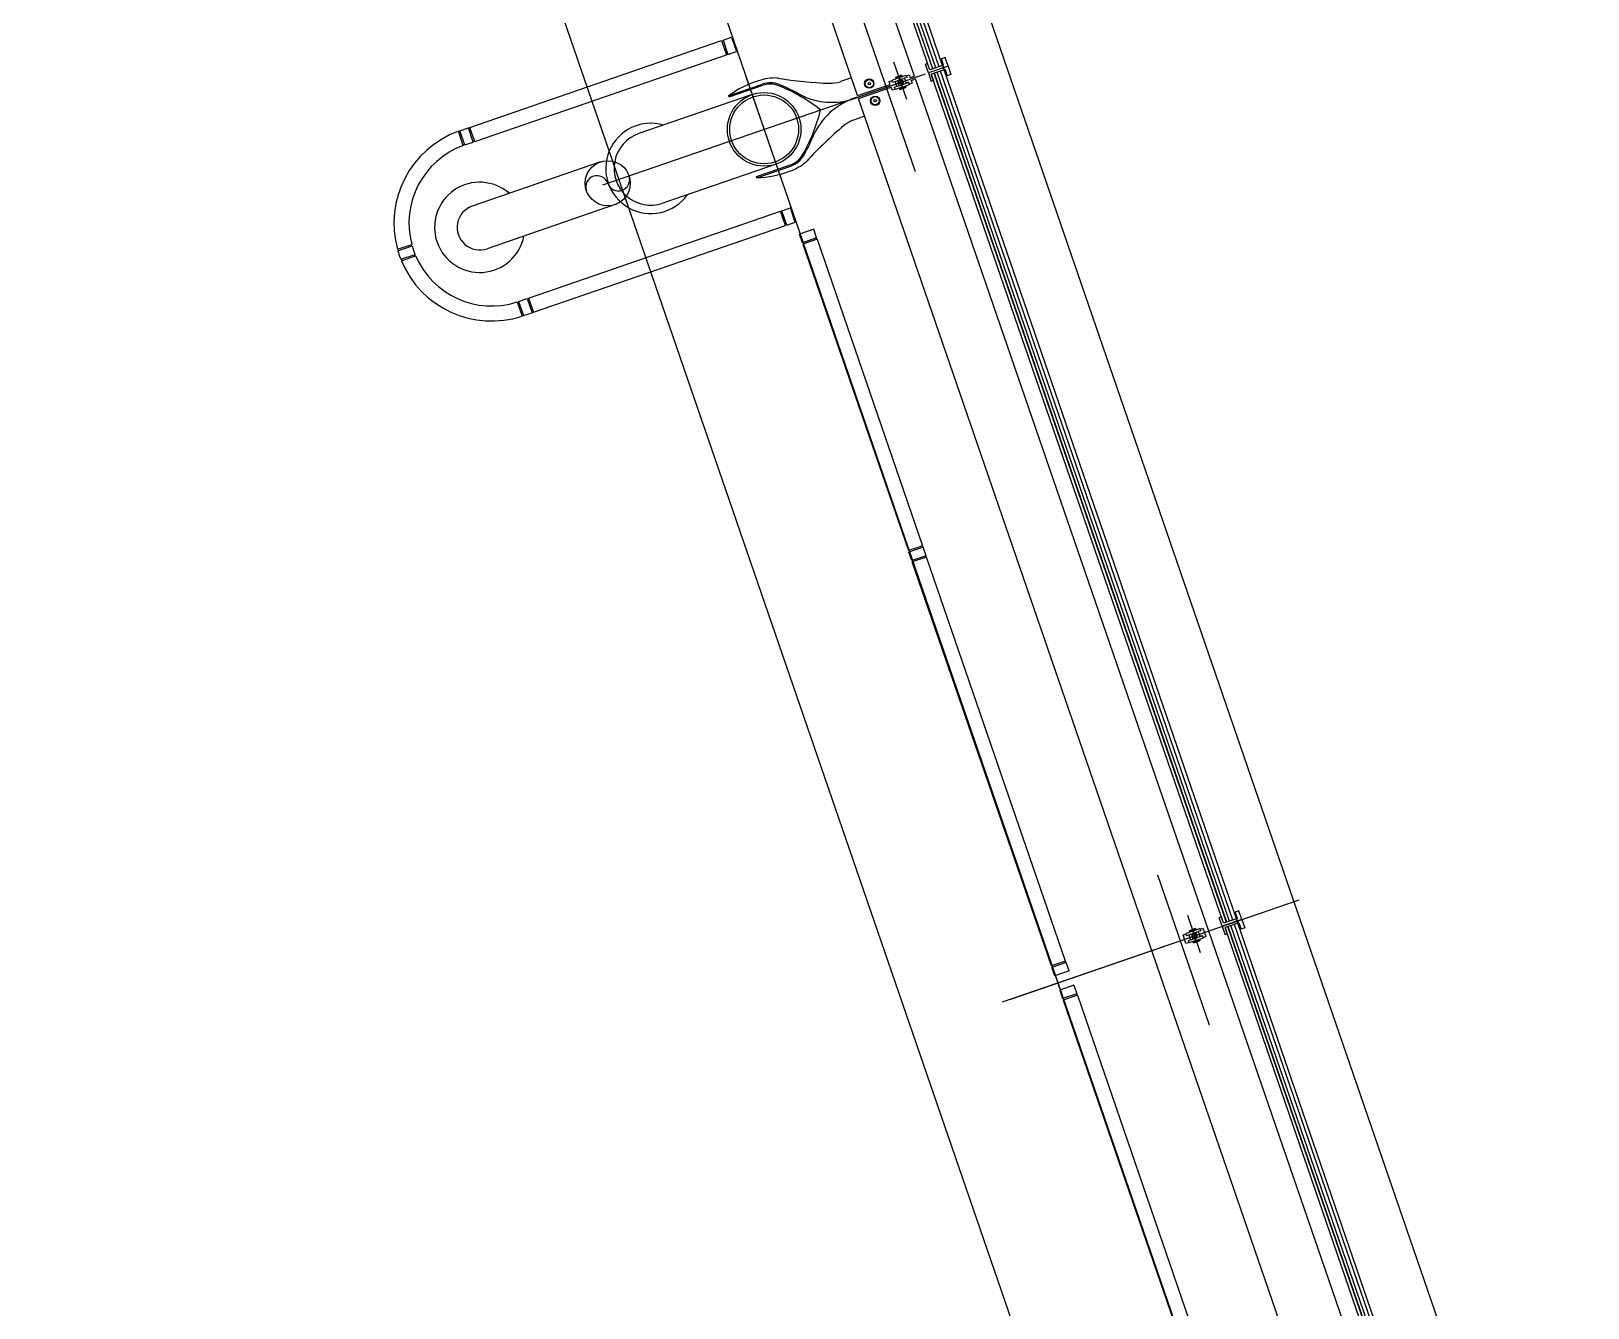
# Model space of a CAD drawing. Extents: x 809434 to 809707, y 818708 to 819364.
# Drawn here: x 809682.3 to 809687.47, y 818761.29 to 818765.53 of the extents above; entities that cross this region are included whole.
import ezdxf

# ---------------------------------------------------------------- set-up
doc = ezdxf.new("R2010")
doc.units = 0
for name, color, linetype in [('Level 2', 7, 'Continuous'), ('MAJ630__', 7, 'Continuous'), ('MAJ640__', 7, 'Continuous'), ('MAJ640__1', 7, 'Continuous'), ('MMH294_S', 7, 'Continuous')]:
    doc.layers.add(name, color=color, linetype=linetype)

msp = doc.modelspace()

# ---------------------------------------------------------------- linework, layer by layer
at = {"layer": 'Level 2'}
for p, q in [((809684.1884, 818765.0959), (809683.7626, 818764.9493)), ((809684.2372, 818764.9541), (809683.8115, 818764.8075))]:
    msp.add_line(p, q, dxfattribs=at)
msp.add_circle((809684.2128, 818765.025), 0.075, dxfattribs=at)
for centre, radius, start, end in [((809683.7871, 818764.8784), 0.15, 49, 349), ((809684.1773, 818765.0128), 0.0375, 19, 199), ((809684.2483, 818765.0372), 0.0375, 199, 19), ((809683.7871, 818764.8784), 0.075, 108.9996, 289.0005)]:
    msp.add_arc(centre, radius, start, end, dxfattribs=at)
at = {"layer": 'MAJ630__'}
for p, q in [((809687.471, 818759.8012), (809683.5642, 818771.1474)), ((809685.0432, 818765.3162), (809683.0914, 818770.9846)), ((809685.2835, 818765.4016), (809684.3117, 818768.224)), ((809685.3261, 818765.4163), (809684.3543, 818768.2387)), ((809685.2762, 818765.4229), (809685.2689, 818765.4204)), ((809685.2786, 818765.392), (809685.2689, 818765.4204)), ((809685.2835, 818765.4016), (809685.2762, 818765.4229)), ((809685.3442, 818765.4146), (809685.2786, 818765.392)), ((809685.3442, 818765.4146), (809685.2786, 818765.392)), ((809685.3294, 818765.4174), (809685.2835, 818765.4016)), ((809685.3344, 818765.4429), (809685.3221, 818765.4387)), ((809685.3294, 818765.4174), (809685.3221, 818765.4387)), ((809685.3442, 818765.4146), (809685.3344, 818765.4429)), ((809685.3442, 818765.4146), (809685.3539, 818765.3862)), ((809685.2786, 818765.392), (809685.2884, 818765.3637)), ((809685.3343, 818765.4032), (809685.2884, 818765.3874)), ((809686.2602, 818762.5651), (809685.2884, 818765.3874)), ((809685.2884, 818765.3874), (809685.2957, 818765.3662)), ((809685.2957, 818765.3662), (809685.2884, 818765.3637)), ((809686.3028, 818762.5797), (809685.3311, 818765.4018)), ((809685.3343, 818765.4032), (809685.3416, 818765.382)), ((809685.3539, 818765.3862), (809685.3416, 818765.382)), ((809684.693, 818765.3197), (809684.3163, 818765.19)), ((809686.9982, 818759.6384), (809685.0465, 818765.3068)), ((809684.7726, 818765.0885), (809684.3959, 818764.9588)), ((809686.2529, 818762.5863), (809686.2456, 818762.5838)), ((809686.2553, 818762.5555), (809686.2456, 818762.5838)), ((809686.2602, 818762.5651), (809686.2529, 818762.5863)), ((809686.3209, 818762.578), (809686.2553, 818762.5555)), ((809686.3209, 818762.578), (809686.2553, 818762.5555)), ((809686.3061, 818762.5809), (809686.2602, 818762.5651)), ((809686.3111, 818762.6064), (809686.2988, 818762.6022)), ((809686.3061, 818762.5809), (809686.2988, 818762.6022)), ((809686.3209, 818762.578), (809686.3111, 818762.6064)), ((809686.3209, 818762.578), (809686.3306, 818762.5497)), ((809686.2553, 818762.5555), (809686.2651, 818762.5271)), ((809686.311, 818762.5667), (809686.2651, 818762.5509)), ((809687.2369, 818759.7285), (809686.2651, 818762.5509)), ((809686.2651, 818762.5509), (809686.2724, 818762.5296)), ((809686.2724, 818762.5296), (809686.2651, 818762.5271)), ((809687.2795, 818759.7432), (809686.3077, 818762.5655)), ((809686.311, 818762.5667), (809686.3183, 818762.5454)), ((809686.3306, 818762.5497), (809686.3183, 818762.5454))]:
    msp.add_line(p, q, dxfattribs=at)
for points in [[(809685.0229, 818765.3753), (809684.9861, 818765.3627)], [(809684.6148, 818765.3158), (809684.6161, 818765.3118), (809684.7289, 818765.3507)], [(809685.0668, 818765.2477), (809685.03, 818765.235)], [(809684.7086, 818765.0433), (809684.7072, 818765.0473), (809684.82, 818765.0862)]]:
    msp.add_lwpolyline(points, dxfattribs=at)
for radius in [0.1223, 0.1143]:
    msp.add_circle((809684.7328, 818765.2041), radius, dxfattribs=at)
for centre, radius, start, end in [((809684.8149, 818765.0418), 0.3393, 107.2939, 126.1393), ((809684.7693, 818765.2025), 0.1724, 87.6039, 108.7249), ((809684.7757, 818765.3548), 0.02, 80.5742, 87.6039), ((809684.9985, 818766.6966), 1.3402, 260.5742, 267.9216), ((809684.9535, 818765.4572), 0.1, 267.9216, 289), ((809684.7534, 818765.2798), 0.075, 68.0376, 109), ((809684.5709, 818764.8273), 0.5628, 51.6321, 68.0376), ((809684.3733, 818765.4013), 0.5628, 329.9624, 346.3679), ((809684.3561, 818765.0744), 0.15, 73.5874, 324.4126), ((809685.8611, 818764.1915), 1.3402, 130.0784, 137.4258), ((809685.0626, 818765.1405), 0.1, 109, 130.0784), ((809684.3561, 818765.0744), 0.1223, 108.9976, 289.0023), ((809684.7956, 818765.1571), 0.075, 289, 329.9624), ((809684.6976, 818765.3825), 0.3393, 271.8607, 290.7061), ((809684.7606, 818765.2278), 0.1724, 289.2751, 310.3961), ((809684.8594, 818765.1117), 0.02, 310.3961, 317.4258)]:
    msp.add_arc(centre, radius, start, end, dxfattribs=at)
at = {"layer": 'MAJ640__'}
for p, q in [((809685.2323, 818765.3813), (809683.2805, 818771.0497)), ((809685.293, 818765.4049), (809684.3212, 818768.2273)), ((809685.2937, 818765.4051), (809684.3219, 818768.2275)), ((809685.3032, 818765.4084), (809684.3313, 818768.2308)), ((809685.3145, 818765.4123), (809684.3427, 818768.2347)), ((809685.1487, 818765.3631), (809685.1591, 818765.3667)), ((809685.1519, 818765.3537), (809685.1487, 818765.3631)), ((809685.2033, 818765.3833), (809685.1594, 818765.3681)), ((809685.1607, 818765.3607), (809685.1683, 818765.3633)), ((809685.1685, 818765.3633), (809685.1993, 818765.3739)), ((809685.1692, 818765.3757), (809685.1909, 818765.3832)), ((809685.1698, 818765.377), (809685.1692, 818765.3757)), ((809685.1692, 818765.3757), (809685.1702, 818765.3729)), ((809685.1897, 818765.3838), (809685.1698, 818765.377)), ((809685.1702, 818765.3729), (809685.1919, 818765.3804)), ((809685.1725, 818765.3737), (809685.1722, 818765.3731)), ((809685.1724, 818765.3726), (809685.1722, 818765.3731)), ((809685.1895, 818765.3796), (809685.1902, 818765.3793)), ((809685.1897, 818765.3838), (809685.1909, 818765.3832)), ((809685.1903, 818765.3788), (809685.1902, 818765.3793)), ((809685.1909, 818765.3832), (809685.1919, 818765.3804)), ((809685.2069, 818765.3766), (809685.1993, 818765.3739)), ((809685.2044, 818765.3823), (809685.2148, 818765.3859)), ((809685.2148, 818765.3859), (809685.2181, 818765.3765)), ((809685.2181, 818765.3765), (809685.2323, 818765.3814)), ((809685.2213, 818765.367), (809685.2356, 818765.3719)), ((809685.2213, 818765.367), (809685.2246, 818765.3575)), ((809687.1873, 818759.7035), (809685.2356, 818765.3719)), ((809686.2697, 818762.5683), (809685.2979, 818765.3907)), ((809686.2704, 818762.5686), (809685.2986, 818765.3909)), ((809686.2799, 818762.5718), (809685.308, 818765.3942)), ((809686.2912, 818762.5757), (809685.3194, 818765.3981)), ((809685.0432, 818765.3162), (809685.1519, 818765.3537)), ((809685.0465, 818765.3068), (809685.1552, 818765.3442)), ((809685.1584, 818765.3348), (809685.1552, 818765.3442)), ((809685.1688, 818765.3383), (809685.1584, 818765.3348)), ((809685.174, 818765.3467), (809685.1664, 818765.3441)), ((809685.1742, 818765.3468), (809685.205, 818765.3574)), ((809685.2031, 818765.3478), (809685.1814, 818765.3403)), ((809685.1814, 818765.3403), (809685.1824, 818765.3374)), ((809685.2041, 818765.3449), (809685.1824, 818765.3374)), ((809685.1836, 818765.3368), (809685.1824, 818765.3374)), ((809685.1833, 818765.3409), (809685.1829, 818765.3419)), ((809685.1836, 818765.3368), (809685.2035, 818765.3437)), ((809685.2012, 818765.3471), (809685.2009, 818765.3481)), ((809685.2031, 818765.3478), (809685.2041, 818765.3449)), ((809685.2035, 818765.3437), (809685.2041, 818765.3449)), ((809685.2142, 818765.354), (809685.2246, 818765.3575)), ((809686.1254, 818762.5266), (809686.1358, 818762.5302)), ((809686.1351, 818762.4982), (809686.1254, 818762.5266)), ((809686.18, 818762.5467), (809686.1361, 818762.5316)), ((809686.1374, 818762.5241), (809686.145, 818762.5267)), ((809686.1452, 818762.5268), (809686.176, 818762.5374)), ((809686.1459, 818762.5392), (809686.1676, 818762.5467)), ((809686.1465, 818762.5405), (809686.1459, 818762.5392)), ((809686.1459, 818762.5392), (809686.1469, 818762.5363)), ((809686.1664, 818762.5473), (809686.1465, 818762.5405)), ((809686.1469, 818762.5363), (809686.1686, 818762.5438)), ((809686.1492, 818762.5372), (809686.1489, 818762.5365)), ((809686.1491, 818762.5361), (809686.1489, 818762.5365)), ((809686.1509, 818762.5102), (809686.1817, 818762.5208)), ((809686.1662, 818762.543), (809686.1669, 818762.5427)), ((809686.1664, 818762.5473), (809686.1676, 818762.5467)), ((809686.167, 818762.5422), (809686.1669, 818762.5427)), ((809686.1676, 818762.5467), (809686.1686, 818762.5438)), ((809686.1836, 818762.54), (809686.176, 818762.5374)), ((809686.1811, 818762.5458), (809686.1915, 818762.5494)), ((809686.1909, 818762.5174), (809686.2013, 818762.521)), ((809686.1915, 818762.5494), (809686.2013, 818762.521)), ((809687.2464, 818759.7318), (809686.2746, 818762.5541)), ((809687.2471, 818759.732), (809686.2753, 818762.5544)), ((809687.2566, 818759.7353), (809686.2847, 818762.5576)), ((809687.2679, 818759.7392), (809686.2961, 818762.5616)), ((809686.1456, 818762.5018), (809686.1351, 818762.4982)), ((809686.1507, 818762.5102), (809686.1431, 818762.5076)), ((809686.1798, 818762.5112), (809686.1581, 818762.5037)), ((809686.1581, 818762.5037), (809686.1591, 818762.5009)), ((809686.1808, 818762.5084), (809686.1591, 818762.5009)), ((809686.1603, 818762.5003), (809686.1591, 818762.5009)), ((809686.16, 818762.5044), (809686.1597, 818762.5053)), ((809686.1603, 818762.5003), (809686.1802, 818762.5071)), ((809686.1779, 818762.5106), (809686.1776, 818762.5115)), ((809686.1798, 818762.5112), (809686.1808, 818762.5084)), ((809686.1802, 818762.5071), (809686.1808, 818762.5084))]:
    msp.add_line(p, q, dxfattribs=at)
for points in [[(809684.6148, 818765.3158), (809684.7276, 818765.3547)], [(809685.1699, 818765.3374), (809685.2139, 818765.3525)], [(809684.7086, 818765.0433), (809684.8214, 818765.0822)], [(809686.1466, 818762.5008), (809686.1906, 818762.516)]]:
    msp.add_lwpolyline(points, dxfattribs=at)
for centre, radius in [((809685.0823, 818765.3562), 0.0155), ((809685.0823, 818765.3562), 0.0135), ((809685.1866, 818765.3603), 0.006), ((809685.0823, 818765.3562), 0.0042), ((809685.1019, 818765.2994), 0.0155), ((809685.1019, 818765.2994), 0.0135), ((809685.1019, 818765.2994), 0.0042), ((809686.1633, 818762.5238), 0.006)]:
    msp.add_circle(centre, radius, dxfattribs=at)
for centre, radius, start, end in [((809685.1866, 818765.3603), 0.0095, 146.6949, 251.3051), ((809685.1866, 818765.3603), 0.0109, 101.1265, 116.8735), ((809685.1866, 818765.3603), 0.0095, 325.1826, 72.8174), ((809684.7534, 818765.2798), 0.0792, 68.0376, 109), ((809684.5709, 818764.8273), 0.567, 59.8959, 68.0376), ((809684.8654, 818765.3352), 0.02, 239.8959, 251.3246), ((809684.9573, 818765.5249), 0.2307, 244.7688, 292.3227), ((809685.1072, 818765.0894), 0.2307, 105.6773, 153.2312), ((809685.1072, 818765.0894), 0.2307, 105.6773, 112.3227), ((809684.9573, 818765.5249), 0.2307, 285.6773, 292.3227), ((809685.1866, 818765.3603), 0.0109, 281.1265, 296.8735), ((809684.3733, 818765.4013), 0.567, 329.9624, 338.1041), ((809684.918, 818765.1823), 0.02, 146.6754, 158.1041), ((809684.7956, 818765.1571), 0.0792, 289, 329.9624), ((809686.1633, 818762.5238), 0.0095, 146.6949, 251.3051), ((809686.1633, 818762.5238), 0.0109, 101.1265, 116.8735), ((809686.1633, 818762.5238), 0.0095, 325.1826, 72.8174), ((809686.1633, 818762.5238), 0.0109, 281.1265, 296.8735)]:
    msp.add_arc(centre, radius, start, end, dxfattribs=at)
for points, degree in [([(809685.1591, 818765.3674), (809685.1591, 818765.3675), (809685.1591, 818765.3675), (809685.1591, 818765.3676), (809685.1591, 818765.3677), (809685.1591, 818765.3677), (809685.1591, 818765.3678), (809685.1591, 818765.3678), (809685.1592, 818765.3679), (809685.1592, 818765.3679), (809685.1592, 818765.368), (809685.1592, 818765.368), (809685.1593, 818765.3681), (809685.1593, 818765.3681), (809685.1593, 818765.3681), (809685.1594, 818765.3681)], 3), ([(809685.1599, 818765.3612), (809685.1598, 818765.3616), (809685.1597, 818765.3619), (809685.1595, 818765.3628), (809685.1594, 818765.3633), (809685.1592, 818765.3644), (809685.1592, 818765.365), (809685.1591, 818765.3662), (809685.1591, 818765.3668), (809685.1591, 818765.3674)], 3), ([(809685.1683, 818765.3633), (809685.1683, 818765.3633), (809685.1683, 818765.3633), (809685.1684, 818765.3631), (809685.1685, 818765.3629), (809685.1686, 818765.3623), (809685.1686, 818765.3619), (809685.1688, 818765.3607), (809685.169, 818765.3597), (809685.1694, 818765.3574), (809685.1697, 818765.3562), (809685.1705, 818765.3539), (809685.1709, 818765.3528), (809685.1719, 818765.3507), (809685.1724, 818765.3498), (809685.1732, 818765.3485), (809685.1735, 818765.348), (809685.1738, 818765.3473), (809685.1739, 818765.3471), (809685.174, 818765.3469), (809685.174, 818765.3468), (809685.174, 818765.3467)], 3), ([(809685.1683, 818765.3633), (809685.1684, 818765.3633), (809685.1684, 818765.3633), (809685.1685, 818765.3633)], 2), ([(809685.1796, 818765.3669), (809685.1795, 818765.3668), (809685.1795, 818765.3668), (809685.1795, 818765.3667), (809685.1794, 818765.3667), (809685.1793, 818765.3664), (809685.1792, 818765.3663), (809685.1789, 818765.3659), (809685.1788, 818765.3657), (809685.1787, 818765.3656)], 3), ([(809685.1817, 818765.3701), (809685.1806, 818765.3684), (809685.1796, 818765.3669)], 2), ([(809685.1882, 818765.3698), (809685.1865, 818765.3704), (809685.1845, 818765.3711)], 2), ([(809685.1897, 818765.3693), (809685.1895, 818765.3694), (809685.1893, 818765.3695), (809685.1889, 818765.3696), (809685.1887, 818765.3697), (809685.1884, 818765.3698), (809685.1883, 818765.3698), (809685.1883, 818765.3698), (809685.1882, 818765.3698), (809685.1882, 818765.3698)], 3), ([(809685.205, 818765.3574), (809685.205, 818765.3574), (809685.2049, 818765.3574), (809685.2049, 818765.3576), (809685.2048, 818765.3578), (809685.2047, 818765.3583), (809685.2046, 818765.3587), (809685.2045, 818765.36), (809685.2043, 818765.361), (809685.2039, 818765.3633), (809685.2036, 818765.3645), (809685.2028, 818765.3668), (809685.2024, 818765.3679), (809685.2014, 818765.37), (809685.2009, 818765.3709), (809685.2001, 818765.3722), (809685.1998, 818765.3727), (809685.1995, 818765.3733), (809685.1994, 818765.3736), (809685.1993, 818765.3738), (809685.1993, 818765.3739), (809685.1993, 818765.3739)], 3), ([(809685.2033, 818765.3833), (809685.2034, 818765.3833), (809685.2034, 818765.3833), (809685.2035, 818765.3833), (809685.2035, 818765.3833), (809685.2036, 818765.3832), (809685.2036, 818765.3832), (809685.2037, 818765.3832), (809685.2037, 818765.3832), (809685.2038, 818765.3831), (809685.2038, 818765.3831), (809685.2039, 818765.383), (809685.2039, 818765.383), (809685.204, 818765.3829), (809685.204, 818765.3829), (809685.204, 818765.3829)], 3), ([(809685.204, 818765.3829), (809685.2044, 818765.3824), (809685.2048, 818765.3819), (809685.2054, 818765.3809), (809685.2057, 818765.3804), (809685.2063, 818765.3794), (809685.2065, 818765.379), (809685.2069, 818765.3781), (809685.207, 818765.3778), (809685.2072, 818765.3775)], 3), ([(809685.2072, 818765.3773), (809685.2072, 818765.3773), (809685.2072, 818765.3773), (809685.2073, 818765.3771), (809685.2073, 818765.3771), (809685.2072, 818765.3769), (809685.2072, 818765.3768), (809685.2071, 818765.3767), (809685.2071, 818765.3767), (809685.207, 818765.3766), (809685.2069, 818765.3766), (809685.2069, 818765.3766), (809685.2069, 818765.3766), (809685.2069, 818765.3766)], 3), ([(809685.2072, 818765.3773), (809685.2072, 818765.3773), (809685.2072, 818765.3773), (809685.2072, 818765.3774), (809685.2072, 818765.3774), (809685.2072, 818765.3775), (809685.2072, 818765.3775), (809685.2072, 818765.3775)], 3), ([(809685.1599, 818765.3612), (809685.1599, 818765.3612), (809685.1599, 818765.3612), (809685.1599, 818765.3611), (809685.1599, 818765.3611), (809685.16, 818765.3611), (809685.16, 818765.3611), (809685.16, 818765.361)], 3), ([(809685.1607, 818765.3607), (809685.1607, 818765.3607), (809685.1607, 818765.3607), (809685.1607, 818765.3607), (809685.1607, 818765.3606), (809685.1606, 818765.3606), (809685.1605, 818765.3606), (809685.1604, 818765.3606), (809685.1603, 818765.3607), (809685.1602, 818765.3607), (809685.1601, 818765.3608), (809685.16, 818765.3609), (809685.16, 818765.361), (809685.16, 818765.361)], 3), ([(809685.1661, 818765.3434), (809685.166, 818765.3434), (809685.166, 818765.3434), (809685.166, 818765.3435), (809685.166, 818765.3436), (809685.1661, 818765.3438), (809685.1661, 818765.3438), (809685.1662, 818765.3439), (809685.1662, 818765.344), (809685.1663, 818765.3441), (809685.1664, 818765.3441), (809685.1664, 818765.3441), (809685.1664, 818765.3441), (809685.1664, 818765.3441)], 3), ([(809685.1661, 818765.3434), (809685.1661, 818765.3433), (809685.1661, 818765.3433), (809685.1661, 818765.3433), (809685.1661, 818765.3433), (809685.1661, 818765.3432), (809685.1661, 818765.3432), (809685.1661, 818765.3432)], 3), ([(809685.1693, 818765.3378), (809685.1689, 818765.3383), (809685.1685, 818765.3388), (809685.1679, 818765.3398), (809685.1676, 818765.3403), (809685.167, 818765.3412), (809685.1668, 818765.3417), (809685.1664, 818765.3425), (809685.1663, 818765.3429), (809685.1661, 818765.3432)], 3), ([(809685.1699, 818765.3374), (809685.1699, 818765.3374), (809685.1699, 818765.3374), (809685.1698, 818765.3374), (809685.1698, 818765.3374), (809685.1697, 818765.3374), (809685.1697, 818765.3375), (809685.1696, 818765.3375), (809685.1696, 818765.3375), (809685.1695, 818765.3376), (809685.1695, 818765.3376), (809685.1694, 818765.3376), (809685.1694, 818765.3377), (809685.1693, 818765.3377), (809685.1693, 818765.3378), (809685.1693, 818765.3378)], 3), ([(809685.1742, 818765.3468), (809685.1741, 818765.3468), (809685.1741, 818765.3468), (809685.174, 818765.3467)], 2), ([(809685.1742, 818765.3468), (809685.1741, 818765.3468), (809685.1741, 818765.3468), (809685.174, 818765.3467)], 2), ([(809685.1836, 818765.3513), (809685.1838, 818765.3513), (809685.184, 818765.3512), (809685.1844, 818765.3511), (809685.1846, 818765.351), (809685.1849, 818765.3509), (809685.1849, 818765.3509), (809685.185, 818765.3509), (809685.1851, 818765.3508), (809685.1851, 818765.3508)], 3), ([(809685.1851, 818765.3508), (809685.1868, 818765.3503), (809685.1888, 818765.3496)], 2), ([(809685.1916, 818765.3506), (809685.1927, 818765.3523), (809685.1937, 818765.3538)], 2), ([(809685.1937, 818765.3538), (809685.1937, 818765.3538), (809685.1937, 818765.3539), (809685.1938, 818765.3539), (809685.1939, 818765.354), (809685.194, 818765.3542), (809685.1941, 818765.3544), (809685.1944, 818765.3548), (809685.1945, 818765.355), (809685.1946, 818765.3551)], 3), ([(809685.2126, 818765.36), (809685.2119, 818765.3598), (809685.2113, 818765.3596), (809685.2097, 818765.359), (809685.2087, 818765.3587), (809685.2072, 818765.3582), (809685.2066, 818765.3579), (809685.2056, 818765.3576), (809685.2053, 818765.3575), (809685.205, 818765.3574)], 3), ([(809685.2126, 818765.36), (809685.2117, 818765.3597), (809685.2108, 818765.3594), (809685.2099, 818765.3591), (809685.2087, 818765.3587), (809685.2074, 818765.3582), (809685.2061, 818765.3578), (809685.2057, 818765.3577), (809685.2053, 818765.3575), (809685.205, 818765.3574)], 3), ([(809685.2126, 818765.36), (809685.2126, 818765.36), (809685.2126, 818765.36), (809685.2126, 818765.36), (809685.2126, 818765.36), (809685.2127, 818765.36), (809685.2128, 818765.36), (809685.2129, 818765.36), (809685.2129, 818765.36), (809685.2131, 818765.3599), (809685.2131, 818765.3599), (809685.2132, 818765.3598), (809685.2133, 818765.3597), (809685.2133, 818765.3596)], 3), ([(809685.2134, 818765.3594), (809685.2134, 818765.3595), (809685.2134, 818765.3595), (809685.2133, 818765.3595), (809685.2133, 818765.3596), (809685.2133, 818765.3596), (809685.2133, 818765.3596), (809685.2133, 818765.3596)], 3), ([(809685.2134, 818765.3594), (809685.2135, 818765.3591), (809685.2136, 818765.3588), (809685.2138, 818765.3579), (809685.2139, 818765.3574), (809685.214, 818765.3563), (809685.2141, 818765.3557), (809685.2142, 818765.3545), (809685.2142, 818765.3539), (809685.2142, 818765.3533)], 3), ([(809685.2142, 818765.3533), (809685.2142, 818765.3532), (809685.2142, 818765.3532), (809685.2142, 818765.3531), (809685.2142, 818765.353), (809685.2142, 818765.3529), (809685.2142, 818765.3529), (809685.2141, 818765.3528), (809685.2141, 818765.3528), (809685.2141, 818765.3527), (809685.2141, 818765.3527), (809685.214, 818765.3526), (809685.214, 818765.3526), (809685.214, 818765.3526), (809685.2139, 818765.3526), (809685.2139, 818765.3525)], 3), ([(809686.1358, 818762.5308), (809686.1358, 818762.5309), (809686.1358, 818762.531), (809686.1358, 818762.5311), (809686.1358, 818762.5311), (809686.1358, 818762.5312), (809686.1358, 818762.5312), (809686.1359, 818762.5313), (809686.1359, 818762.5313), (809686.1359, 818762.5314), (809686.1359, 818762.5314), (809686.1359, 818762.5315), (809686.136, 818762.5315), (809686.136, 818762.5316), (809686.136, 818762.5316), (809686.1361, 818762.5316)], 3), ([(809686.1366, 818762.5247), (809686.1365, 818762.525), (809686.1364, 818762.5253), (809686.1362, 818762.5262), (809686.1361, 818762.5268), (809686.136, 818762.5279), (809686.1359, 818762.5284), (809686.1358, 818762.5296), (809686.1358, 818762.5302), (809686.1358, 818762.5308)], 3), ([(809686.1366, 818762.5247), (809686.1366, 818762.5247), (809686.1366, 818762.5246), (809686.1366, 818762.5246), (809686.1366, 818762.5246), (809686.1367, 818762.5245), (809686.1367, 818762.5245), (809686.1367, 818762.5245)], 3), ([(809686.1374, 818762.5241), (809686.1374, 818762.5241), (809686.1374, 818762.5241), (809686.1374, 818762.5241), (809686.1374, 818762.5241), (809686.1373, 818762.5241), (809686.1372, 818762.5241), (809686.1371, 818762.5241), (809686.137, 818762.5241), (809686.1369, 818762.5242), (809686.1368, 818762.5242), (809686.1367, 818762.5243), (809686.1367, 818762.5244), (809686.1367, 818762.5245)], 3), ([(809686.145, 818762.5267), (809686.1451, 818762.5267), (809686.1451, 818762.5268), (809686.1452, 818762.5268)], 2), ([(809686.145, 818762.5267), (809686.145, 818762.5267), (809686.145, 818762.5267), (809686.1451, 818762.5266), (809686.1452, 818762.5263), (809686.1453, 818762.5258), (809686.1453, 818762.5254), (809686.1455, 818762.5241), (809686.1457, 818762.5231), (809686.1461, 818762.5209), (809686.1464, 818762.5197), (809686.1472, 818762.5173), (809686.1476, 818762.5162), (809686.1486, 818762.5141), (809686.1491, 818762.5132), (809686.1499, 818762.5119), (809686.1502, 818762.5114), (809686.1505, 818762.5108), (809686.1506, 818762.5106), (809686.1507, 818762.5103), (809686.1507, 818762.5102), (809686.1507, 818762.5102)], 3), ([(809686.1563, 818762.5303), (809686.1563, 818762.5303), (809686.1562, 818762.5303), (809686.1562, 818762.5302), (809686.1561, 818762.5301), (809686.156, 818762.5299), (809686.1559, 818762.5297), (809686.1556, 818762.5293), (809686.1555, 818762.5292), (809686.1554, 818762.529)], 3), ([(809686.1584, 818762.5336), (809686.1573, 818762.5318), (809686.1563, 818762.5303)], 2), ([(809686.1649, 818762.5333), (809686.1632, 818762.5339), (809686.1612, 818762.5345)], 2), ([(809686.1664, 818762.5328), (809686.1662, 818762.5328), (809686.166, 818762.5329), (809686.1656, 818762.5331), (809686.1654, 818762.5331), (809686.1651, 818762.5332), (809686.165, 818762.5332), (809686.165, 818762.5333), (809686.1649, 818762.5333), (809686.1649, 818762.5333)], 3), ([(809686.1683, 818762.514), (809686.1694, 818762.5157), (809686.1704, 818762.5173)], 2), ([(809686.1704, 818762.5173), (809686.1704, 818762.5173), (809686.1705, 818762.5173), (809686.1705, 818762.5174), (809686.1706, 818762.5175), (809686.1707, 818762.5177), (809686.1708, 818762.5179), (809686.1711, 818762.5182), (809686.1712, 818762.5184), (809686.1713, 818762.5186)], 3), ([(809686.1817, 818762.5208), (809686.1817, 818762.5208), (809686.1816, 818762.5209), (809686.1816, 818762.521), (809686.1815, 818762.5212), (809686.1814, 818762.5218), (809686.1813, 818762.5222), (809686.1812, 818762.5234), (809686.181, 818762.5244), (809686.1806, 818762.5267), (809686.1803, 818762.5279), (809686.1795, 818762.5302), (809686.1791, 818762.5313), (809686.1781, 818762.5334), (809686.1776, 818762.5343), (809686.1768, 818762.5357), (809686.1765, 818762.5361), (809686.1762, 818762.5368), (809686.1761, 818762.537), (809686.176, 818762.5373), (809686.176, 818762.5373), (809686.176, 818762.5374)], 3), ([(809686.18, 818762.5467), (809686.1801, 818762.5467), (809686.1801, 818762.5467), (809686.1802, 818762.5467), (809686.1802, 818762.5467), (809686.1803, 818762.5467), (809686.1803, 818762.5467), (809686.1804, 818762.5466), (809686.1804, 818762.5466), (809686.1805, 818762.5466), (809686.1805, 818762.5465), (809686.1806, 818762.5465), (809686.1806, 818762.5465), (809686.1807, 818762.5464), (809686.1807, 818762.5464), (809686.1807, 818762.5463)], 3), ([(809686.1807, 818762.5463), (809686.1811, 818762.5458), (809686.1815, 818762.5453), (809686.1821, 818762.5444), (809686.1824, 818762.5439), (809686.183, 818762.5429), (809686.1832, 818762.5424), (809686.1836, 818762.5416), (809686.1837, 818762.5413), (809686.1839, 818762.541)], 3), ([(809686.1893, 818762.5234), (809686.1886, 818762.5232), (809686.188, 818762.523), (809686.1864, 818762.5225), (809686.1854, 818762.5221), (809686.1839, 818762.5216), (809686.1833, 818762.5214), (809686.1823, 818762.5211), (809686.182, 818762.521), (809686.1817, 818762.5208)], 3), ([(809686.1893, 818762.5234), (809686.1884, 818762.5231), (809686.1875, 818762.5228), (809686.1866, 818762.5225), (809686.1854, 818762.5221), (809686.1841, 818762.5217), (809686.1828, 818762.5212), (809686.1824, 818762.5211), (809686.182, 818762.521), (809686.1817, 818762.5208)], 3), ([(809686.1839, 818762.5408), (809686.1839, 818762.5407), (809686.1839, 818762.5407), (809686.184, 818762.5406), (809686.184, 818762.5405), (809686.1839, 818762.5404), (809686.1839, 818762.5403), (809686.1838, 818762.5402), (809686.1838, 818762.5401), (809686.1837, 818762.54), (809686.1836, 818762.54), (809686.1836, 818762.54), (809686.1836, 818762.54), (809686.1836, 818762.54)], 3), ([(809686.1839, 818762.5408), (809686.1839, 818762.5408), (809686.1839, 818762.5408), (809686.1839, 818762.5408), (809686.1839, 818762.5408), (809686.1839, 818762.5409), (809686.1839, 818762.5409), (809686.1839, 818762.541)], 3), ([(809686.1893, 818762.5234), (809686.1893, 818762.5234), (809686.1893, 818762.5234), (809686.1893, 818762.5235), (809686.1893, 818762.5235), (809686.1894, 818762.5235), (809686.1895, 818762.5235), (809686.1896, 818762.5235), (809686.1897, 818762.5235), (809686.1898, 818762.5234), (809686.1899, 818762.5233), (809686.19, 818762.5232), (809686.19, 818762.5232), (809686.19, 818762.5231)], 3), ([(809686.1901, 818762.5229), (809686.1901, 818762.5229), (809686.1901, 818762.5229), (809686.19, 818762.523), (809686.19, 818762.523), (809686.19, 818762.523), (809686.19, 818762.5231), (809686.19, 818762.5231)], 3), ([(809686.1901, 818762.5229), (809686.1902, 818762.5226), (809686.1903, 818762.5222), (809686.1905, 818762.5214), (809686.1906, 818762.5208), (809686.1907, 818762.5197), (809686.1908, 818762.5191), (809686.1909, 818762.5179), (809686.1909, 818762.5173), (809686.1909, 818762.5167)], 3), ([(809686.1909, 818762.5167), (809686.1909, 818762.5167), (809686.1909, 818762.5166), (809686.1909, 818762.5165), (809686.1909, 818762.5165), (809686.1909, 818762.5164), (809686.1909, 818762.5163), (809686.1908, 818762.5163), (809686.1908, 818762.5162), (809686.1908, 818762.5162), (809686.1908, 818762.5162), (809686.1908, 818762.5161), (809686.1907, 818762.5161), (809686.1907, 818762.516), (809686.1907, 818762.516), (809686.1906, 818762.516)], 3), ([(809686.1428, 818762.5068), (809686.1428, 818762.5068), (809686.1427, 818762.5069), (809686.1427, 818762.507), (809686.1427, 818762.5071), (809686.1428, 818762.5072), (809686.1428, 818762.5073), (809686.1429, 818762.5074), (809686.1429, 818762.5074), (809686.143, 818762.5075), (809686.1431, 818762.5075), (809686.1431, 818762.5076), (809686.1431, 818762.5076), (809686.1431, 818762.5076)], 3), ([(809686.1428, 818762.5068), (809686.1428, 818762.5068), (809686.1428, 818762.5068), (809686.1428, 818762.5067), (809686.1428, 818762.5067), (809686.1428, 818762.5067), (809686.1428, 818762.5066), (809686.1428, 818762.5066)], 3), ([(809686.146, 818762.5012), (809686.1456, 818762.5017), (809686.1452, 818762.5022), (809686.1446, 818762.5032), (809686.1443, 818762.5037), (809686.1437, 818762.5047), (809686.1435, 818762.5052), (809686.1431, 818762.506), (809686.143, 818762.5063), (809686.1428, 818762.5066)], 3), ([(809686.1466, 818762.5008), (809686.1466, 818762.5008), (809686.1466, 818762.5008), (809686.1465, 818762.5008), (809686.1465, 818762.5009), (809686.1464, 818762.5009), (809686.1464, 818762.5009), (809686.1463, 818762.5009), (809686.1463, 818762.501), (809686.1462, 818762.501), (809686.1462, 818762.501), (809686.1461, 818762.5011), (809686.1461, 818762.5011), (809686.146, 818762.5012), (809686.146, 818762.5012), (809686.146, 818762.5012)], 3), ([(809686.1509, 818762.5102), (809686.1508, 818762.5102), (809686.1508, 818762.5102), (809686.1507, 818762.5102)], 2), ([(809686.1509, 818762.5102), (809686.1508, 818762.5102), (809686.1508, 818762.5102), (809686.1507, 818762.5102)], 2), ([(809686.1603, 818762.5148), (809686.1605, 818762.5147), (809686.1607, 818762.5147), (809686.1611, 818762.5145), (809686.1613, 818762.5144), (809686.1616, 818762.5144), (809686.1616, 818762.5143), (809686.1617, 818762.5143), (809686.1618, 818762.5143), (809686.1618, 818762.5143)], 3), ([(809686.1618, 818762.5143), (809686.1635, 818762.5137), (809686.1655, 818762.513)], 2)]:
    msp.add_open_spline(points, degree=degree, dxfattribs=at)
at = {"layer": 'MAJ640__1'}
for p, q in [((809682.7794, 818770.8772), (809684.7328, 818765.2041)), ((809682.296, 818770.7107), (809686.4026, 818758.7845)), ((809685.2363, 818765.0627), (809685.0646, 818765.5613)), ((809685.163, 818765.429), (809685.2058, 818765.3047)), ((809685.3261, 818765.4163), (809685.331, 818765.4021)), ((809684.1969, 818765.0195), (809685.2688, 818765.3886)), ((809684.6733, 818765.377), (809684.7907, 818765.0361)), ((809684.7328, 818765.2041), (809686.6862, 818759.531)), ((809686.213, 818762.2262), (809686.0413, 818762.7248)), ((809685.5525, 818762.3135), (809686.5108, 818762.6434)), ((809686.1397, 818762.5924), (809686.1825, 818762.4682)), ((809686.3028, 818762.5797), (809686.3077, 818762.5655)), ((809685.7716, 818762.1872), (809685.6616, 818762.5068))]:
    msp.add_line(p, q, dxfattribs=at)
msp.add_lwpolyline([(809685.5253, 818762.3041), (809686.283, 818762.565)], dxfattribs=at)
for centre in [(809685.3285, 818765.4092), (809686.3052, 818762.5726)]:
    msp.add_circle(centre, 0.003, dxfattribs=at)
at = {"layer": 'MMH294_S'}
for p, q in [((809683.7542, 818765.2108), (809684.5915, 818765.4992)), ((809684.5915, 818765.4992), (809684.6078, 818765.4519)), ((809684.5922, 818765.4973), (809684.5969, 818765.4989)), ((809684.5963, 818765.5008), (809684.6246, 818765.5106)), ((809684.5963, 818765.5008), (809684.6125, 818765.4535)), ((809684.6246, 818765.5106), (809684.6409, 818765.4633)), ((809683.7705, 818765.1636), (809684.6078, 818765.4519)), ((809684.6072, 818765.4538), (809684.6119, 818765.4554)), ((809684.6125, 818765.4535), (809684.6409, 818765.4633)), ((809683.7211, 818765.1994), (809683.7495, 818765.2092)), ((809683.7658, 818765.1619), (809683.7495, 818765.2092)), ((809683.7501, 818765.2073), (809683.7549, 818765.2089)), ((809683.7705, 818765.1636), (809683.7542, 818765.2108)), ((809683.7327, 818765.1505), (809683.7164, 818765.1978)), ((809683.7374, 818765.1522), (809683.7211, 818765.1994)), ((809683.7374, 818765.1522), (809683.7658, 818765.1619)), ((809683.7651, 818765.1638), (809683.7698, 818765.1655)), ((809683.9495, 818764.6435), (809684.7869, 818764.9318)), ((809684.8032, 818764.8846), (809684.7869, 818764.9318)), ((809684.7875, 818764.93), (809684.7923, 818764.9316)), ((809684.7916, 818764.9335), (809684.82, 818764.9432)), ((809684.8079, 818764.8862), (809684.7916, 818764.9335)), ((809684.8363, 818764.896), (809684.82, 818764.9432)), ((809683.9658, 818764.5963), (809684.8032, 818764.8846)), ((809684.8025, 818764.8865), (809684.8072, 818764.8881)), ((809684.8079, 818764.8862), (809684.8363, 818764.896)), ((809684.8974, 818764.872), (809684.8501, 818764.8558)), ((809684.8599, 818764.8274), (809684.8501, 818764.8558)), ((809684.9071, 818764.8437), (809684.8974, 818764.872)), ((809683.5137, 818764.8055), (809683.5611, 818764.8218)), ((809683.5151, 818764.8006), (809683.5624, 818764.8169)), ((809684.9071, 818764.8437), (809684.8599, 818764.8274)), ((809684.9088, 818764.839), (809684.8615, 818764.8227)), ((809684.8615, 818764.8227), (809685.2123, 818763.8039)), ((809684.8634, 818764.8233), (809684.8618, 818764.8281)), ((809684.9069, 818764.8383), (809684.9052, 818764.843)), ((809684.9088, 818764.839), (809685.2596, 818763.8202)), ((809683.5248, 818764.7723), (809683.5722, 818764.7886)), ((809683.5267, 818764.7676), (809683.5741, 818764.7839)), ((809683.9165, 818764.6321), (809683.9448, 818764.6419)), ((809683.9448, 818764.6419), (809683.9611, 818764.5946)), ((809683.9455, 818764.64), (809683.9502, 818764.6416)), ((809683.9495, 818764.6435), (809683.9658, 818764.5963)), ((809683.9117, 818764.6305), (809683.928, 818764.5833)), ((809683.9165, 818764.6321), (809683.9327, 818764.5849)), ((809683.9327, 818764.5849), (809683.9611, 818764.5946)), ((809683.9604, 818764.5965), (809683.9652, 818764.5981)), ((809685.2399, 818763.8134), (809685.2123, 818763.8039)), ((809685.2612, 818763.8154), (809685.2139, 818763.7992)), ((809685.2596, 818763.8202), (809685.2399, 818763.8134)), ((809685.2593, 818763.8148), (809685.2577, 818763.8195)), ((809685.271, 818763.7871), (809685.2612, 818763.8154)), ((809685.2237, 818763.7708), (809685.2139, 818763.7992)), ((809685.2158, 818763.7998), (809685.2142, 818763.8045)), ((809685.271, 818763.7871), (809685.2237, 818763.7708)), ((809685.2726, 818763.7823), (809685.2253, 818763.7661)), ((809685.6876, 818762.4234), (809685.2253, 818763.7661)), ((809685.2272, 818763.7667), (809685.2256, 818763.7714)), ((809685.2707, 818763.7817), (809685.2691, 818763.7864)), ((809685.7349, 818762.4397), (809685.2726, 818763.7823)), ((809685.7349, 818762.4397), (809685.6876, 818762.4234)), ((809685.7365, 818762.435), (809685.6892, 818762.4187)), ((809685.699, 818762.3903), (809685.6892, 818762.4187)), ((809685.6911, 818762.4194), (809685.6895, 818762.4241)), ((809685.7346, 818762.4343), (809685.733, 818762.4391)), ((809685.7463, 818762.4066), (809685.7365, 818762.435)), ((809685.7463, 818762.4066), (809685.699, 818762.3903)), ((809685.7626, 818762.3593), (809685.7153, 818762.3431)), ((809685.7153, 818762.3431), (809685.7251, 818762.3147)), ((809685.7723, 818762.331), (809685.7251, 818762.3147)), ((809685.774, 818762.3262), (809685.7267, 818762.31)), ((809685.7267, 818762.31), (809686.1812, 818760.9899)), ((809685.7269, 818762.3153), (809685.7286, 818762.3106)), ((809685.7626, 818762.3593), (809685.7723, 818762.331)), ((809685.7704, 818762.3303), (809685.7721, 818762.3256)), ((809685.774, 818762.3262), (809686.2284, 818761.0065))]:
    msp.add_line(p, q, dxfattribs=at)
for radius, start, end in [(0.325, 109.8815, 195.4719), (0.323, 108.9997, 109.887), (0.275, 110.0418, 194.8294), (0.277, 108.9997, 110.0343), (0.325, 196.3546, 199), (0.323, 195.45, 196.3383), (0.277, 194.8595, 195.8958), (0.275, 195.8732, 199), (0.275, 199, 202.1268), (0.325, 199, 201.6454), (0.323, 201.6617, 202.55), (0.325, 202.5281, 288.1185), (0.277, 202.1042, 203.1405), (0.275, 203.1706, 287.9582), (0.277, 287.9657, 289.0003), (0.323, 288.113, 289.0003)]:
    msp.add_arc((809683.8269, 818764.8921), radius, start, end, dxfattribs=at)

doc.saveas('drawing.dxf')
